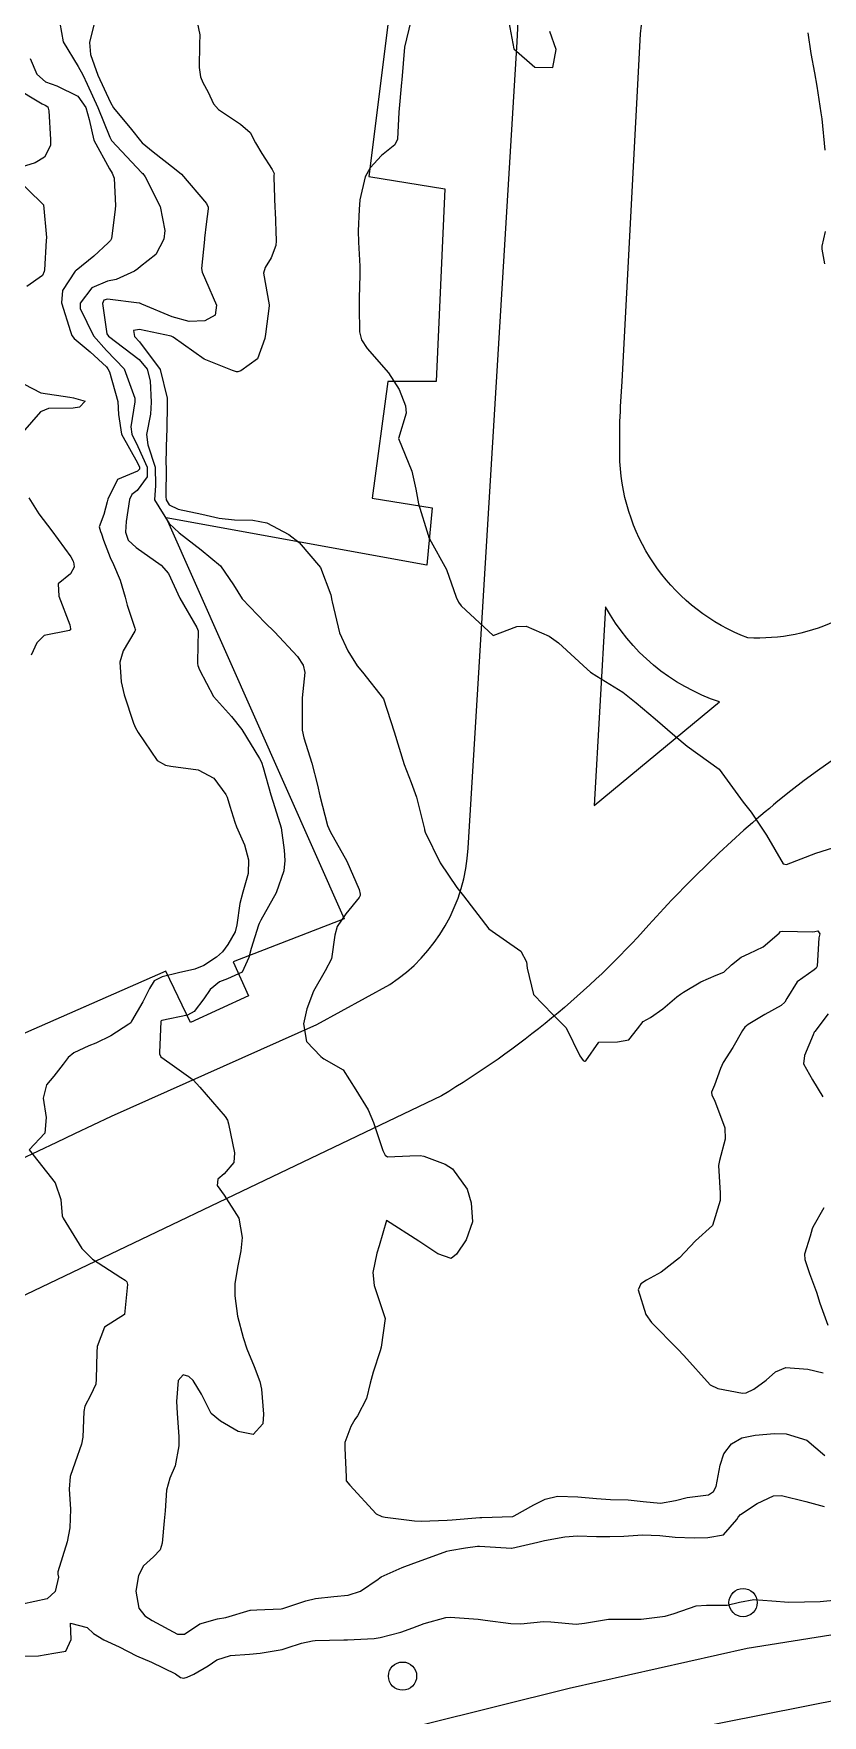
# Model space of a CAD drawing. Header units: metres. Extents: x 286371 to 293043, y 7462578 to 7466404.
# Drawn here: x 292411.8 to 292460.2, y 7462871 to 7462974.2 of the extents above; entities that cross this region are included whole.
import ezdxf

# ---------------------------------------------------------------- set-up
doc = ezdxf.new("R2010")
doc.units = ezdxf.units.M
doc.header["$MEASUREMENT"] = 0
for name, color, linetype in [('Curvas de Nivel 1m', 11, 'Continuous'), ('Curvas de Nivel 5m', 15, 'Continuous'), ('Edificações', 30, 'Continuous'), ('Linha Férrea', 20, 'Continuous'), ('Postes', 20, 'Continuous'), ('Vias primárias', 230, 'Continuous')]:
    doc.layers.add(name, color=color, linetype=linetype)

msp = doc.modelspace()

# ---------------------------------------------------------------- linework, layer by layer
at = {"layer": 'Curvas de Nivel 1m', "flags": 128}
for points, elevation in [([(292413.38, 7462974.83), (292413.57, 7462973.67), (292414.5, 7462972.17), (292414.79, 7462971.65), (292415.05, 7462971.08), (292415.71, 7462969.64), (292416.44, 7462967.83), (292416.55, 7462967.62), (292418.4, 7462965.65), (292418.46, 7462965.59), (292418.6, 7462965.39), (292419.52, 7462963.58), (292419.81, 7462962.11), (292419.75, 7462961.57), (292419.27, 7462960.64), (292418.32, 7462959.9), (292418.15, 7462959.76), (292417.96, 7462959.6), (292416.82, 7462959.1), (292416.3, 7462958.99), (292415.34, 7462958.59), (292414.61, 7462957.65), (292414.62, 7462957.31), (292415.44, 7462955.64), (292416.24, 7462954.75), (292417.31, 7462953.61), (292417.98, 7462951.81), (292417.98, 7462951.6), (292417.72, 7462950.05), (292417.78, 7462949.6), (292418.15, 7462948.86), (292418.72, 7462947.59), (292418.73, 7462946.98), (292418.11, 7462946.16), (292417.79, 7462945.91), (292417.64, 7462945.6), (292417.44, 7462944.24), (292417.4, 7462943.6), (292417.56, 7462943.1), (292418.05, 7462942.65), (292419.59, 7462941.57), (292420.03, 7462941.05), (292420.73, 7462939.55), (292421.77, 7462937.74), (292421.85, 7462937.54), (292421.81, 7462935.67), (292421.81, 7462935.54), (292421.83, 7462935.42), (292421.94, 7462935.15), (292422.81, 7462933.52), (292423.9, 7462932.28), (292424.54, 7462931.49), (292425.62, 7462929.71), (292425.74, 7462929.48), (292425.85, 7462929.15), (292426.31, 7462927.47), (292426.57, 7462926.71), (292426.95, 7462925.46), (292427.14, 7462924.08), (292427.18, 7462923.45), (292427.12, 7462922.82), (292426.65, 7462921.47), (292425.71, 7462919.79), (292425.6, 7462919.59), (292425.57, 7462919.49), (292425.12, 7462918.05), (292424.96, 7462917.5), (292424.55, 7462916.61), (292423.65, 7462916.19), (292423.17, 7462916), (292422.59, 7462915.53), (292422.2, 7462914.97), (292421.62, 7462914.19), (292421.2, 7462913.96), (292419.62, 7462913.64), (292419.58, 7462913.61), (292419.57, 7462913.58), (292419.48, 7462911.67), (292419.48, 7462911.58), (292419.57, 7462911.41), (292420.12, 7462911.01), (292421.55, 7462909.99), (292421.97, 7462909.54), (292423.52, 7462907.74), (292423.66, 7462907.51), (292423.73, 7462907.29), (292424.08, 7462905.51), (292424.05, 7462904.93), (292423.46, 7462904.23), (292423.07, 7462903.91), (292423.03, 7462903.52), (292423.45, 7462902.91), (292424.36, 7462901.5), (292424.57, 7462900.33), (292424.48, 7462899.5), (292424.29, 7462898.59), (292424.12, 7462897.5), (292424.11, 7462896.74), (292424.28, 7462895.5), (292424.62, 7462894.19), (292424.84, 7462893.49), (292425.29, 7462892.4), (292425.65, 7462891.48), (292425.74, 7462891.01), (292425.87, 7462889.48), (292425.82, 7462888.89), (292425.23, 7462888.24), (292424.32, 7462888.41), (292423.24, 7462889.05), (292422.66, 7462889.52), (292422.07, 7462890.72), (292421.55, 7462891.54), (292421.28, 7462891.79), (292420.94, 7462891.89), (292420.63, 7462891.55), (292420.54, 7462890.27), (292420.58, 7462889.55), (292420.67, 7462888.1), (292420.68, 7462887.55), (292420.44, 7462886.31), (292420.13, 7462885.56), (292419.92, 7462884.82), (292419.83, 7462883.56), (292419.78, 7462882.93), (292419.65, 7462881.57), (292419.52, 7462881.16), (292419.11, 7462880.73), (292418.51, 7462880.17), (292418.2, 7462879.59), (292418.04, 7462878.62), (292418.22, 7462877.59), (292418.58, 7462877.12), (292419.04, 7462876.83), (292420.6, 7462875.98), (292421.03, 7462875.98), (292421.97, 7462876.61), (292423.05, 7462876.92), (292423.56, 7462877), (292425.05, 7462877.46), (292425.07, 7462877.46), (292425.46, 7462877.48), (292426.96, 7462877.55), (292427.06, 7462877.57), (292428.46, 7462878.03), (292429.07, 7462878.18), (292430.18, 7462878.29), (292431.07, 7462878.38), (292431.83, 7462878.63), (292432.9, 7462879.37), (292433, 7462879.45), (292433.09, 7462879.51), (292434.37, 7462880.07), (292435.1, 7462880.35), (292435.83, 7462880.6), (292437.11, 7462881.07), (292437.3, 7462881.12), (292438.27, 7462881.29), (292439.01, 7462881.38), (292439.12, 7462881.39), (292441.09, 7462881.26), (292441.11, 7462881.27), (292442.7, 7462881.64), (292443.12, 7462881.73), (292444.37, 7462881.95), (292445.13, 7462882.01), (292446.31, 7462881.98), (292447.13, 7462881.97), (292447.99, 7462882), (292449.13, 7462882.08), (292450.19, 7462882.04), (292451.13, 7462881.94), (292452.29, 7462881.9), (292453.13, 7462881.92), (292454.09, 7462882.08), (292454.91, 7462883.03), (292455, 7462883.17), (292455.15, 7462883.32), (292456.17, 7462884), (292457.17, 7462884.48), (292457.66, 7462884.5), (292459.16, 7462884.13), (292460.28, 7462883.82)], 711), ([(292421.66, 7462975.55), (292421.96, 7462974.11), (292421.95, 7462973.54), (292421.93, 7462972.11), (292422, 7462971.54), (292422.14, 7462971.19), (292422.48, 7462970.58), (292422.81, 7462969.87), (292423.1, 7462969.52), (292424.45, 7462968.62), (292425.05, 7462968.11), (292425.37, 7462967.49), (292425.77, 7462966.83), (292426.41, 7462965.85), (292426.52, 7462965.59), (292426.51, 7462965.47), (292426.5, 7462965.38), (292426.57, 7462963.47), (292426.58, 7462963.26), (292426.65, 7462961.47), (292426.62, 7462961.19), (292426.33, 7462960.43), (292425.97, 7462959.83), (292425.87, 7462959.48), (292426.21, 7462957.55), (292426.21, 7462957.48), (292426, 7462955.74), (292425.96, 7462955.48), (292425.5, 7462954.22), (292424.48, 7462953.5), (292424.3, 7462953.43), (292424.22, 7462953.44), (292423.96, 7462953.51), (292422.23, 7462954.2), (292420.33, 7462955.56), (292420.25, 7462955.6), (292420.2, 7462955.62), (292418.26, 7462956.02), (292417.89, 7462955.97), (292417.96, 7462955.6), (292418.25, 7462955.27), (292419.52, 7462953.58), (292419.95, 7462951.81), (292419.95, 7462951.57), (292419.94, 7462949.8), (292419.92, 7462949.57), (292419.88, 7462947.82), (292419.89, 7462947.57), (292419.88, 7462945.79), (292419.89, 7462945.57), (292420.09, 7462945.27), (292420.64, 7462945), (292422.08, 7462944.7), (292423.14, 7462944.46), (292424.08, 7462944.35), (292425.22, 7462944.34), (292426.07, 7462944.16), (292427.42, 7462943.45), (292428.06, 7462942.97), (292429.37, 7462941.42), (292430.01, 7462939.75), (292430.07, 7462939.41), (292430.09, 7462939.33), (292430.54, 7462937.41), (292431.04, 7462936.32), (292431.62, 7462935.39), (292431.94, 7462935.01), (292433.24, 7462933.36), (292433.88, 7462931.35), (292434.51, 7462929.34), (292434.93, 7462928.24), (292435.26, 7462927.33), (292435.74, 7462925.38), (292435.75, 7462925.33), (292435.79, 7462925.18), (292436.72, 7462923.31), (292437.73, 7462921.79), (292438.14, 7462921.29), (292439.69, 7462919.26), (292441.67, 7462917.89), (292442, 7462917.23), (292442.05, 7462916.84), (292442.43, 7462915.22), (292443.62, 7462914.01), (292444.44, 7462913.19), (292445.29, 7462911.47), (292445.48, 7462911.18), (292445.57, 7462911.13), (292445.61, 7462911.14), (292445.65, 7462911.17), (292446.44, 7462912.31), (292447.59, 7462912.33), (292448.29, 7462912.44), (292448.82, 7462913.13), (292449.16, 7462913.57), (292449.61, 7462913.82), (292450.38, 7462914.35), (292451.23, 7462915.09), (292451.46, 7462915.26), (292451.64, 7462915.37), (292452.71, 7462916), (292453.65, 7462916.42), (292454.11, 7462916.6), (292454.59, 7462917.04), (292455.18, 7462917.52), (292455.67, 7462917.75), (292456.54, 7462918.16), (292457.51, 7462919), (292457.6, 7462919.09), (292457.7, 7462919.12), (292459.58, 7462919.08), (292459.7, 7462919.09), (292459.88, 7462919.14), (292460, 7462918.96), (292459.95, 7462918.7), (292459.85, 7462916.96), (292459.79, 7462916.84), (292459.66, 7462916.75), (292458.62, 7462916.01), (292457.98, 7462914.99), (292457.86, 7462914.76), (292457.63, 7462914.55), (292456.63, 7462914), (292455.61, 7462913.39), (292455.4, 7462913.23), (292455.26, 7462913.03), (292454.66, 7462911.97), (292454.08, 7462911.05), (292453.92, 7462910.69), (292453.55, 7462909.67), (292453.37, 7462909.23), (292453.39, 7462909.06), (292453.54, 7462908.74), (292454.18, 7462907.04), (292454.19, 7462906.36), (292453.85, 7462905.05), (292453.8, 7462904.73), (292453.89, 7462903.05), (292453.9, 7462902.6), (292453.42, 7462901.05), (292452.37, 7462900.11), (292451.39, 7462899.08), (292450.28, 7462898.19), (292449.37, 7462897.7), (292449.02, 7462897.47), (292448.86, 7462897.12), (292449.33, 7462895.59), (292449.67, 7462895.11), (292451.3, 7462893.47), (292451.66, 7462893.08), (292453.27, 7462891.28), (292453.75, 7462891.05), (292455.26, 7462890.78), (292455.49, 7462890.79), (292455.96, 7462891.01), (292456.71, 7462891.56), (292457.28, 7462892.09), (292457.92, 7462892.35), (292459.28, 7462892.24), (292460.21, 7462892.02)], 709), ([(292434.92, 7462974.96), (292434.52, 7462973.34), (292434.35, 7462971.35), (292434.33, 7462971.19), (292434.18, 7462969.36), (292434.1, 7462967.7), (292433.92, 7462967.36), (292433.1, 7462966.7), (292432.41, 7462965.95), (292432.1, 7462965.39), (292431.79, 7462963.99), (292431.74, 7462963.39), (292431.67, 7462962.08), (292431.69, 7462961.39), (292431.79, 7462959.92), (292431.79, 7462959.39), (292431.73, 7462957.95), (292431.74, 7462957.39), (292431.77, 7462955.88), (292431.89, 7462955.39), (292432.24, 7462954.86), (292433.54, 7462953.36), (292434.2, 7462952.34), (292434.59, 7462951.35), (292434.63, 7462950.89), (292434.15, 7462949.35), (292434.97, 7462947.34), (292435.21, 7462946.24), (292435.39, 7462945.34), (292435.98, 7462943.41), (292436, 7462943.33), (292436.06, 7462943.19), (292437.09, 7462941.31), (292437.7, 7462939.61), (292437.83, 7462939.3), (292438, 7462939.08), (292439.97, 7462937.26), (292441.41, 7462937.81), (292441.98, 7462937.83), (292443.4, 7462937.21), (292443.97, 7462936.8), (292445.73, 7462935.18), (292445.94, 7462935), (292446.33, 7462934.77), (292447.92, 7462933.77), (292448.74, 7462933.13), (292449.9, 7462932.14), (292451.12, 7462931.1), (292451.86, 7462930.46), (292453.84, 7462929.05), (292455.3, 7462927.03), (292455.8, 7462926.41), (292456.74, 7462925.01), (292457.76, 7462923.24), (292457.97, 7462923.21), (292459.77, 7462923.9), (292461.19, 7462924.35)], 708), ([(292440.92, 7462974.88), (292441.23, 7462973.24), (292442.51, 7462972.12), (292443.62, 7462972.1), (292443.83, 7462973.2), (292443.44, 7462974.31)], 707), ([(292460.34, 7462967.04), (292460.15, 7462968.96), (292460.1, 7462969.32), (292459.84, 7462970.96), (292459.7, 7462971.77), (292459.47, 7462972.97), (292459.29, 7462974.23)], 708), ([(292411.55, 7462972.66), (292411.95, 7462971.69), (292412.49, 7462971.23), (292413.19, 7462970.97), (292414.47, 7462970.35), (292414.97, 7462969.65), (292415.18, 7462968.92), (292415.45, 7462967.64), (292416.41, 7462965.89), (292416.59, 7462965.62), (292416.71, 7462965.31), (292416.78, 7462963.62), (292416.75, 7462963.23), (292416.54, 7462961.62), (292416.47, 7462961.49), (292416.34, 7462961.35), (292415.45, 7462960.52), (292414.37, 7462959.65), (292414.34, 7462959.63), (292414.31, 7462959.61), (292413.53, 7462958.43), (292413.47, 7462957.67), (292414.02, 7462955.9), (292414.11, 7462955.66), (292414.25, 7462955.48), (292415.23, 7462954.65), (292416.23, 7462953.74), (292416.32, 7462953.62), (292416.42, 7462953.43), (292416.94, 7462951.61), (292416.97, 7462950.82), (292417.15, 7462949.61), (292418.14, 7462947.85), (292418.26, 7462947.59), (292418.26, 7462947.46), (292418.13, 7462947.33), (292416.9, 7462946.83), (292416.31, 7462945.62), (292416.28, 7462945.45), (292416.08, 7462944.67), (292415.78, 7462943.92), (292415.86, 7462943.63), (292415.92, 7462943.49), (292416.06, 7462943.1), (292416.46, 7462942.04), (292416.66, 7462941.62), (292417.07, 7462940.66), (292417.37, 7462939.61), (292417.51, 7462939.12), (292417.98, 7462937.71), (292418, 7462937.63), (292418.01, 7462937.6), (292417.97, 7462937.53), (292417.26, 7462936.31), (292417.05, 7462935.62), (292417.13, 7462934.41), (292417.31, 7462933.61), (292417.89, 7462931.87), (292418.01, 7462931.6), (292418.17, 7462931.31), (292419.34, 7462929.58), (292419.85, 7462929.3), (292420.18, 7462929.24), (292421.85, 7462929.02), (292422.83, 7462928.51), (292423.56, 7462927.51), (292423.64, 7462927.33), (292423.81, 7462926.78), (292424.1, 7462925.81), (292424.22, 7462925.51), (292424.71, 7462924.42), (292424.94, 7462923.49), (292424.92, 7462922.66), (292424.61, 7462921.5), (292424.42, 7462920.81), (292424.24, 7462919.51), (292424.13, 7462919.08), (292423.69, 7462918.29), (292423.35, 7462917.85), (292422.98, 7462917.52), (292422.2, 7462917), (292421.66, 7462916.78), (292420.66, 7462916.55), (292419.66, 7462916.32), (292419.16, 7462916.07), (292418.88, 7462915.59), (292418.46, 7462914.77), (292417.77, 7462913.6), (292417.72, 7462913.5), (292417.61, 7462913.4), (292416.51, 7462912.7), (292415.59, 7462912.24), (292415.15, 7462912.08), (292414.24, 7462911.65), (292413.88, 7462911.36), (292413.57, 7462910.96), (292413.01, 7462910.22), (292412.55, 7462909.68), (292412.35, 7462908.87), (292412.53, 7462907.68), (292412.45, 7462906.73), (292411.48, 7462905.69), (292413.09, 7462903.67), (292413.44, 7462902.66), (292413.52, 7462901.66), (292413.57, 7462901.51), (292414.73, 7462899.64), (292415.38, 7462898.99), (292417.11, 7462897.87), (292417.37, 7462897.71), (292417.48, 7462897.6), (292417.53, 7462897.43), (292417.33, 7462895.6), (292416.12, 7462894.83), (292415.66, 7462893.63), (292415.64, 7462893.29), (292415.6, 7462891.63), (292415.57, 7462891.33), (292415.26, 7462890.63), (292414.91, 7462889.98), (292414.85, 7462889.64), (292414.79, 7462888.07), (292414.7, 7462887.64), (292414.31, 7462886.53), (292414, 7462885.65), (292413.94, 7462884.89), (292414.03, 7462883.65), (292413.99, 7462882.51), (292413.82, 7462881.66), (292413.25, 7462879.82), (292413.24, 7462879.67), (292413.28, 7462879.48), (292413.08, 7462878.6), (292412.6, 7462878.15), (292411.07, 7462877.83)], 712), ([(292410.48, 7462970.96), (292412.28, 7462969.88), (292412.47, 7462969.79), (292412.63, 7462969.68), (292412.7, 7462969.44), (292412.79, 7462967.68), (292412.8, 7462967.31), (292412.42, 7462966.6), (292411.85, 7462966.26), (292410.41, 7462965.8)], 713), ([(292410.4, 7462965.6), (292412.37, 7462963.68), (292412.55, 7462961.68), (292412.53, 7462961.49), (292412.42, 7462959.68), (292412.4, 7462959.59), (292412.31, 7462959.34), (292411.34, 7462958.66)], 713), ([(292460.32, 7462960.06), (292460.15, 7462960.96), (292460.15, 7462961.14), (292460.35, 7462962.04)], 708), ([(292411.18, 7462952.68), (292412.2, 7462952.14), (292413.98, 7462951.88), (292414.2, 7462951.84), (292414.92, 7462951.64), (292414.57, 7462951.27), (292414.19, 7462951.21), (292412.68, 7462951.18), (292412.18, 7462950.98), (292411.07, 7462949.71)], 713), ([(292411.46, 7462945.7), (292412.09, 7462944.72), (292412.89, 7462943.68), (292414.04, 7462942.08), (292414.19, 7462941.81), (292414.24, 7462941.66), (292414.26, 7462941.44), (292414.02, 7462941.03), (292413.27, 7462940.42), (292413.31, 7462939.67), (292413.98, 7462937.91), (292414.03, 7462937.66), (292414.02, 7462937.61), (292413.97, 7462937.57), (292412.4, 7462937.26), (292411.96, 7462936.81), (292411.61, 7462936.04)], 713), ([(292460.52, 7462914.05), (292459.7, 7462912.96), (292459.66, 7462912.91), (292459.6, 7462912.76), (292459.07, 7462911.49), (292459.01, 7462910.97), (292459.56, 7462909.99), (292460.2, 7462908.95)], 708), ([(292460.25, 7462902.14), (292459.57, 7462900.96), (292459.53, 7462900.85), (292459.41, 7462900.41), (292459.07, 7462899.29), (292459.08, 7462898.97), (292459.37, 7462898.11), (292459.8, 7462896.96), (292460.01, 7462896.29), (292460.49, 7462894.95)], 708), ([(292411.01, 7462874.64), (292412.06, 7462874.65), (292413.01, 7462874.82), (292413.73, 7462874.94), (292414.07, 7462875.66), (292414.03, 7462876.67), (292415.04, 7462876.4), (292415.43, 7462876.03), (292416.07, 7462875.63), (292417.02, 7462875.2), (292418.07, 7462874.65), (292419, 7462874.27), (292420.46, 7462873.55), (292420.78, 7462873.33), (292420.99, 7462873.28), (292421.19, 7462873.34), (292421.6, 7462873.54), (292422.48, 7462874.04), (292423.01, 7462874.41), (292423.84, 7462874.67), (292425.01, 7462874.75), (292425.66, 7462874.83), (292427.02, 7462875.05), (292427.33, 7462875.14), (292428.21, 7462875.44), (292428.88, 7462875.57), (292429.03, 7462875.59), (292430.79, 7462875.63), (292431.03, 7462875.64), (292432.67, 7462875.73), (292433.03, 7462875.78), (292434.29, 7462876.1), (292435.04, 7462876.38), (292435.72, 7462876.65), (292437.05, 7462877.01), (292437.32, 7462877.03), (292439.05, 7462876.9), (292439.47, 7462876.85), (292441.04, 7462876.63), (292441.67, 7462876.61), (292443.05, 7462876.77), (292443.51, 7462876.75), (292445.05, 7462876.59), (292445.56, 7462876.66), (292447.05, 7462876.91), (292447.29, 7462876.91), (292449.05, 7462876.91), (292450.52, 7462877.1), (292451.06, 7462877.26), (292452.41, 7462877.72), (292453.06, 7462877.76), (292454.33, 7462877.77), (292455.07, 7462877.94), (292455.96, 7462878.12), (292457.07, 7462878.04), (292458.1, 7462877.95), (292459.07, 7462877.96), (292460.02, 7462878), (292461.07, 7462878.1)], 712)]:
    msp.add_lwpolyline(points, dxfattribs=dict(at, elevation=elevation))
at = {"layer": 'Curvas de Nivel 5m', "elevation": 710, "flags": 128}
msp.add_lwpolyline([(292415.46, 7462974.72), (292415.2, 7462973.64), (292415.26, 7462972.9), (292415.7, 7462971.64), (292416.47, 7462969.96), (292416.67, 7462969.62), (292417.76, 7462968.29), (292418.33, 7462967.6), (292418.43, 7462967.49), (292419.09, 7462966.92), (292420.41, 7462965.91), (292420.84, 7462965.56), (292422.38, 7462963.75), (292422.47, 7462963.53), (292422.48, 7462963.43), (292422.36, 7462962.49), (292422.25, 7462961.63), (292422.24, 7462961.54), (292422.07, 7462959.78), (292422.1, 7462959.54), (292422.31, 7462959.07), (292422.98, 7462957.52), (292422.9, 7462956.9), (292422.27, 7462956.55), (292421.31, 7462956.51), (292420.27, 7462956.8), (292418.4, 7462957.59), (292418.28, 7462957.64), (292418.23, 7462957.65), (292416.29, 7462957.89), (292416.08, 7462957.83), (292415.99, 7462957.63), (292416.26, 7462955.77), (292416.36, 7462955.62), (292418.23, 7462954.19), (292418.73, 7462953.59), (292418.92, 7462952.88), (292418.98, 7462951.58), (292418.94, 7462950.83), (292418.68, 7462949.59), (292418.78, 7462948.96), (292419.22, 7462947.58), (292419.24, 7462946.45), (292419.18, 7462945.58), (292420.07, 7462944.12), (292420.7, 7462943.55), (292422.05, 7462942.52), (292423.22, 7462941.52), (292424.02, 7462940.36), (292424.57, 7462939.5), (292425.98, 7462938.03), (292426.54, 7462937.47), (292427.95, 7462935.97), (292428.3, 7462935.44), (292428.4, 7462934.98), (292428.25, 7462933.44), (292428.24, 7462933.11), (292428.25, 7462931.44), (292428.34, 7462930.97), (292428.84, 7462929.43), (292429.18, 7462928.08), (292429.32, 7462927.42), (292429.8, 7462925.6), (292429.87, 7462925.41), (292429.97, 7462925.23), (292430.98, 7462923.4), (292431.74, 7462921.67), (292431.81, 7462921.38), (292431.8, 7462921.31), (292431.73, 7462921.18), (292430.93, 7462920.18), (292430.38, 7462919.4), (292430.24, 7462918.86), (292430.05, 7462917.41), (292429.65, 7462916.69), (292428.93, 7462915.44), (292428.52, 7462914.35), (292428.32, 7462913.44), (292428.5, 7462912.35), (292429.39, 7462911.43), (292429.49, 7462911.34), (292429.57, 7462911.28), (292430.76, 7462910.61), (292431.54, 7462909.39), (292432.3, 7462908.16), (292432.61, 7462907.38), (292433.2, 7462905.66), (292433.33, 7462905.37), (292433.48, 7462905.28), (292434.85, 7462905.34), (292435.48, 7462905.36), (292435.71, 7462905.32), (292437.01, 7462904.83), (292437.47, 7462904.54), (292438.37, 7462903.28), (292438.61, 7462902.45), (292438.7, 7462901.28), (292438.3, 7462900.18), (292437.72, 7462899.3), (292437.39, 7462899.03), (292436.56, 7462899.32), (292435.41, 7462900.1), (292433.42, 7462901.36), (292432.96, 7462899.81), (292432.83, 7462899.37), (292432.58, 7462898.18), (292432.67, 7462897.37), (292433.33, 7462895.36), (292433.08, 7462893.6), (292433.03, 7462893.37), (292432.6, 7462892.06), (292432.41, 7462891.38), (292432.19, 7462890.45), (292431.63, 7462889.39), (292431.47, 7462889.16), (292431.23, 7462888.72), (292430.87, 7462887.75), (292430.86, 7462887.4), (292430.95, 7462885.63), (292430.95, 7462885.4), (292431.17, 7462885.12), (292432.79, 7462883.37), (292433.14, 7462883.2), (292433.34, 7462883.16), (292435.14, 7462882.93), (292435.55, 7462882.92), (292437.14, 7462882.98), (292437.44, 7462883), (292439.14, 7462883.14), (292439.26, 7462883.15), (292441.14, 7462883.21), (292441.17, 7462883.21), (292441.25, 7462883.24), (292442.45, 7462883.93), (292443.16, 7462884.27), (292443.92, 7462884.45), (292445.16, 7462884.42), (292446.3, 7462884.3), (292447.16, 7462884.25), (292448.25, 7462884.22), (292449.16, 7462884.12), (292450.23, 7462884.02), (292451.16, 7462884.19), (292451.87, 7462884.37), (292453.17, 7462884.53), (292453.48, 7462884.74), (292453.64, 7462885.05), (292453.89, 7462886.35), (292454.11, 7462887.04), (292454.58, 7462887.66), (292455.22, 7462888.03), (292456.04, 7462888.2), (292457.22, 7462888.29), (292457.94, 7462888.27), (292459.22, 7462887.89), (292460.32, 7462886.95)], dxfattribs=at)
at = {"layer": 'Edificações', "elevation": 714.09}
msp.add_lwpolyline([(292433.86, 7462977.68), (292432.34, 7462965.41), (292437, 7462964.66), (292436.47, 7462952.84), (292434.09, 7462952.84), (292433.49, 7462952.84), (292432.53, 7462945.68), (292436.22, 7462945.08), (292435.89, 7462941.56), (292419.89, 7462944.47), (292430.81, 7462919.87), (292424, 7462917.24), (292424.95, 7462915.14), (292421.39, 7462913.52), (292419.87, 7462916.67), (292409.92, 7462912.29)], dxfattribs=at)
at = {"layer": 'Linha Férrea'}
for points in [[(292390.7, 7462856.66), (292422.03, 7462867.05), (292444.63, 7462872.67), (292455.55, 7462875.13), (292486.22, 7462880.02), (292497.08, 7462881.02), (292523.37, 7462882.64), (292551.13, 7462882.1), (292565.45, 7462881.14), (292586.47, 7462878.76), (292601.96, 7462876.34), (292613.44, 7462874.25), (292634.13, 7462870.18), (292738, 7462849.12), (292782.73, 7462839.01), (292817.5, 7462828.98), (292849.81, 7462817.69), (292862.9, 7462813.03), (292916.71, 7462789.56), (292949.26, 7462775.88), (292961.97, 7462770.6)], [(292769.19, 7462838.37), (292719.98, 7462849.47), (292662.82, 7462861), (292651.72, 7462863.3), (292645.98, 7462864.41), (292634.35, 7462866.38), (292592.87, 7462873.59), (292558.55, 7462877.35), (292540.75, 7462877.8), (292525.8, 7462878.12), (292500.23, 7462877.06), (292489.32, 7462875.98), (292464.04, 7462872.53), (292451.57, 7462870.06), (292438.81, 7462867.11), (292427.89, 7462864.17), (292413.44, 7462859.84), (292402.26, 7462856.09)]]:
    msp.add_lwpolyline(points, dxfattribs=at)
at = {"layer": 'Postes'}
for centre in [(292455.3, 7462877.92), (292434.4, 7462873.41)]:
    msp.add_circle(centre, 0.866, dxfattribs=at)
at = {"layer": 'Vias primárias'}
for points in [[(292525.37, 7463072.9), (292549.31, 7462980.7), (292558.02, 7462947.4, -0.648624), (292543.35, 7462929.55, 0.014786), (292507.6, 7462941.33, 0.105153), (292478.21, 7462944.84, 0.097823), (292468.69, 7462941.75, 0.032938), (292461.25, 7462938.26, -0.126948), (292455.59, 7462937.11, -0.298742), (292447.74, 7462947.94, -0.026352), (292447.88, 7462952.84), (292449.01, 7462974.16, 0.039557), (292450.15, 7463008.62, 0.044313), (292440.3, 7463073.93)], [(292384.7, 7462952.95, -0.032101), (292372.81, 7462926.12, 0.046471), (292361.02, 7462904.44, 0.639875), (292380.5, 7462891.25, 0.006799), (292416.54, 7462907.76), (292429.14, 7462913.39), (292433.62, 7462915.84, 0.239882), (292438.42, 7462924.21), (292441.43, 7462973.67), (292442.58, 7462996.95, 0.078219), (292431.41, 7463072.9)], [(292734.88, 7462883.78, 0.029569), (292589.58, 7462910.58, -0.074737), (292518.85, 7462930.34, 0.099671), (292487.46, 7462937.45, 0.18016), (292457.44, 7462927.09, 0.037994), (292449.52, 7462919.5, -0.075888), (292436.79, 7462909.02, -0.075888)], [(292436.79, 7462909.02), (292406.07, 7462894.32), (292338.57, 7462866.05), (292308.55, 7462854.05, -0.070318), (292237.2, 7462830.39, -0.301319)]]:
    msp.add_lwpolyline(points, format="xyb", dxfattribs=at)
msp.add_lwpolyline([(292446.86, 7462939.02), (292446.17, 7462926.83), (292453.86, 7462933.18, -0.189134), (292446.86, 7462939.02, 0.914156)], format="xyb", close=True, dxfattribs=at)

doc.saveas('drawing.dxf')
